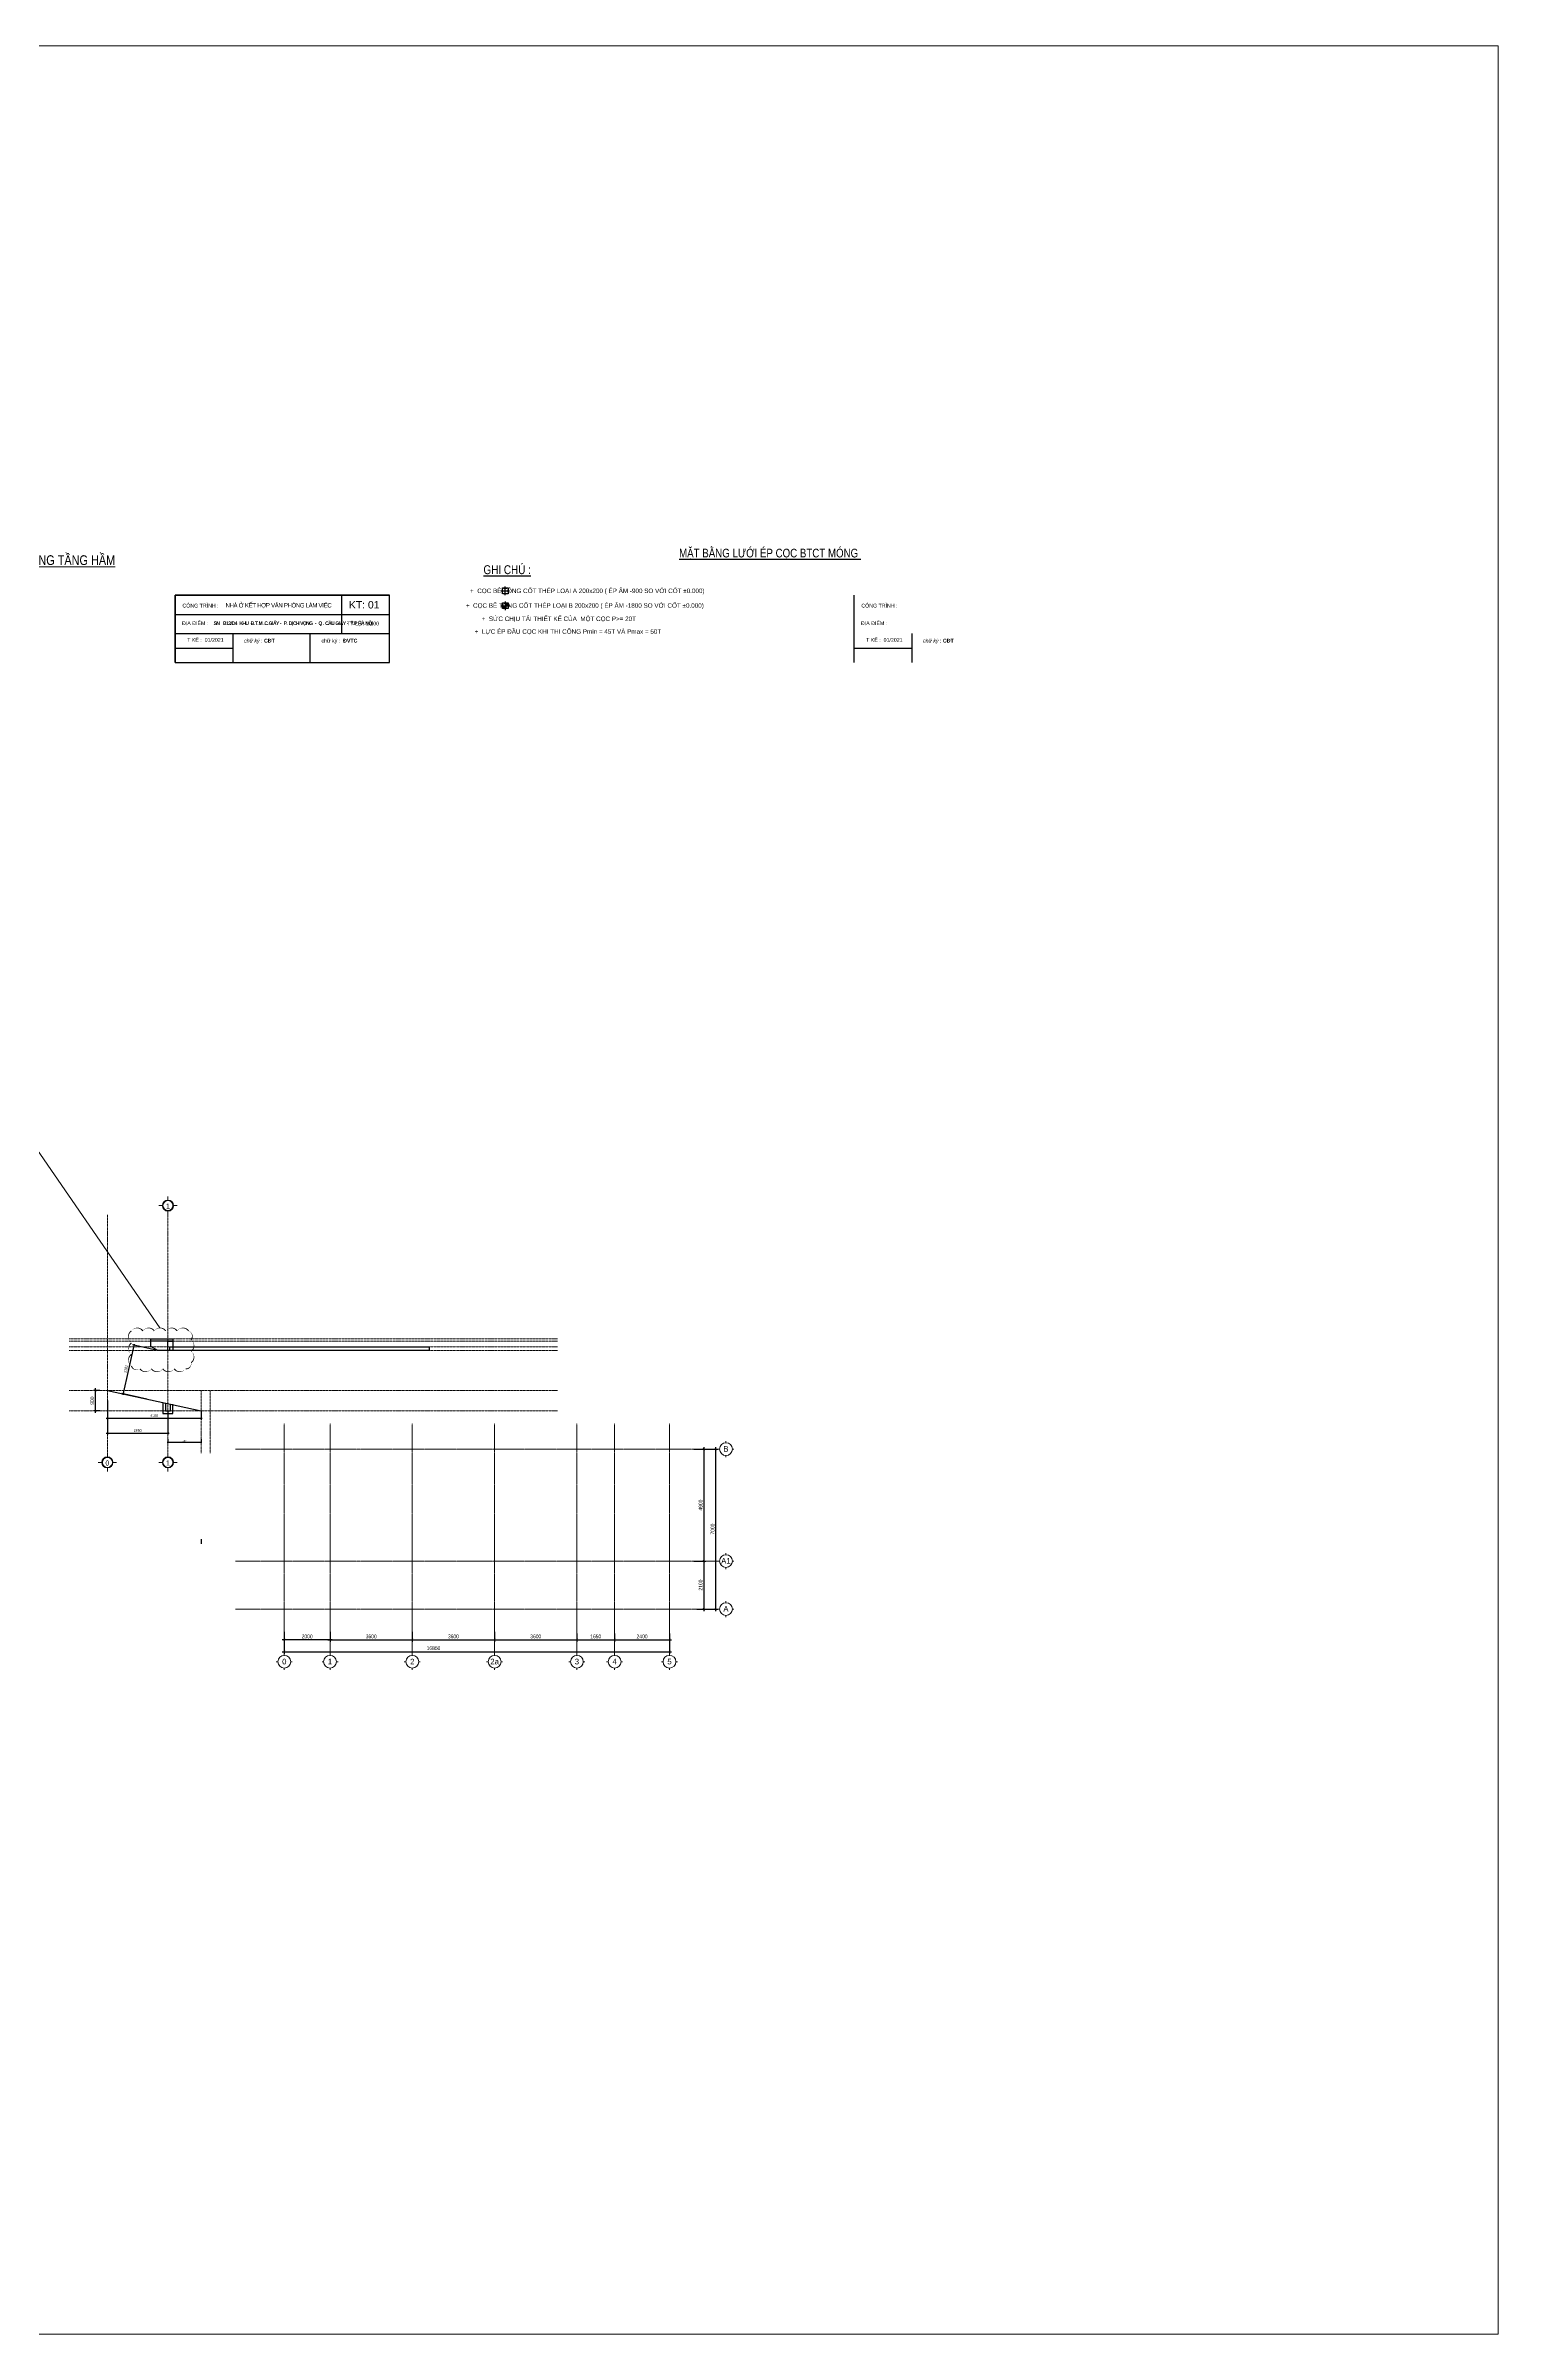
# Model space of a CAD drawing. Extents: x -165145 to 691808, y -202842 to 311040.
# Drawn here: x 507876 to 571414, y 210902 to 311040 of the extents above; entities that cross this region are included whole.
import ezdxf
from ezdxf.enums import TextEntityAlignment as Align

# ---------------------------------------------------------------- set-up
doc = ezdxf.new("R2010")
doc.units = 0
doc.header["$LTSCALE"] = 10
doc.header["$MEASUREMENT"] = 0
for name, pattern in [('CENTER', [2, 1.25, -0.25, 0.25, -0.25]), ('HIDDEN', [2.3807, 1.587, -0.7937]), ('TIM', [26.01, 10, -3, 0.01, -3, 10])]:
    doc.linetypes.add(name, pattern=pattern)
doc.layers.get('0').update_dxf_attribs({"linetype": 'CONTINUOUS'})
doc.layers.get('Defpoints').update_dxf_attribs({"color": 5, "linetype": 'CONTINUOUS'})
for name, color, linetype, lineweight in [('DIM', 8, 'CONTINUOUS', 13), ('GE_KC_DIM', 1, 'CONTINUOUS', 20), ('GE_KC_TEXT TRUC', 4, 'CONTINUOUS', 20), ('GE_KC_TRUC', 5, 'CENTER', 20), ('L-SITE', 91, 'CONTINUOUS', 9), ('TEXT', 4, 'CONTINUOUS', 20), ('TRUC', 251, 'TIM', 5)]:
    doc.layers.add(name, color=color, linetype=linetype, lineweight=lineweight)
for name, color, linetype in [('KCS_BORDER', 3, 'CONTINUOUS'), ('KCS_DIM', 1, 'CONTINUOUS'), ('KCS_PILE', 8, 'HIDDEN'), ('KCS_TEXT', 2, 'CONTINUOUS')]:
    doc.layers.add(name, color=color, linetype=linetype)
doc.styles.add('Arial', font='arial.ttf', dxfattribs={"height": 400})
doc.styles.add('GE_KC-Arial', font='arial.ttf', dxfattribs={"width": 0.75})
doc.styles.add('KCS_SMTEXT', font='arial.ttf', dxfattribs={"width": 0.7})
doc.styles.add('SMTEXT', font='arial.ttf', dxfattribs={"width": 0.7})
doc.styles.add('VNARIALH', font='', dxfattribs={"width": 0.75})
doc.styles.add('VnArialNarrowH', font='')
doc.styles.add('VNCC-Arial', font='arial.ttf', dxfattribs={"width": 0.8})
doc.styles.get('VNARIALH').set_extended_font_data('.VnArialH')
doc.styles.get('VnArialNarrowH').set_extended_font_data('.VnArial NarrowH')
doc.dimstyles.new('GE_KC_DIM30', dxfattribs={"dimscale": 30, "dimtxt": 2, "dimasz": 1.2, "dimexe": 1.2, "dimexo": 0, "dimgap": 0.8, "dimtad": 1, "dimdec": 0, "dimzin": 1, "dimdsep": 46, "dimtxsty": 'GE_KC-Arial', "dimblk": 'ARCHTICK', "dimcen": 1.2, "dimdle": 1.2, "dimclrd": 1, "dimclre": 1, "dimclrt": 4, "dimadec": 0, "dimazin": 0, "dimtfac": 1, "dimtdec": 0, "dimtix": 1, "dimtmove": 2, "dimatfit": 3, "dimfxl": 0.15, "dimtvp": 0.833333, "dimtolj": 1, "dimtzin": 0, "dimarcsym": 0})
doc.dimstyles.new('GE_KC_DIM75', dxfattribs={"dimscale": 75, "dimtxt": 2.2, "dimasz": 1.2, "dimexe": 1.2, "dimexo": 0, "dimgap": 0.8, "dimtad": 1, "dimdec": 0, "dimzin": 1, "dimdsep": 46, "dimtxsty": 'GE_KC-Arial', "dimblk": 'ARCHTICK', "dimcen": 1.2, "dimdle": 1.2, "dimclrd": 1, "dimclre": 1, "dimclrt": 4, "dimadec": 0, "dimazin": 0, "dimtfac": 1, "dimtdec": 0, "dimtix": 1, "dimtmove": 2, "dimatfit": 3, "dimfxl": 0.15, "dimtvp": 0.833333, "dimtolj": 1, "dimtzin": 0, "dimarcsym": 0})
doc.dimstyles.new('KCS_DIM50', dxfattribs={"dimscale": 50, "dimtxt": 2.5, "dimasz": 1.6, "dimexe": 1.2, "dimexo": 0, "dimgap": 1, "dimtad": 1, "dimdec": 0, "dimzin": 0, "dimdsep": 46, "dimtxsty": 'KCS_SMTEXT', "dimblk": 'ARCHTICK', "dimcen": 0, "dimdle": 1, "dimclrd": 256, "dimclre": 256, "dimclrt": 2, "dimadec": 0, "dimazin": 0, "dimtfac": 1, "dimtdec": 0, "dimtix": 1, "dimtmove": 2, "dimatfit": 3, "dimfxl": 1, "dimtolj": 1, "dimtzin": 0, "dimarcsym": 0})

# ---------------------------------------------------------------- blocks, each defined once
blk = doc.blocks.new('CE250')
at = {"layer": 'KCS_PILE'}
for p, q in [((-150, 0), (150, 0)), ((0, -150), (0, 150))]:
    blk.add_line(p, q, dxfattribs=at)
at = {"layer": 'KCS_PILE', "color": 18}
for p, q in [((-100, -100), (-100, 100)), ((-100, 100), (100, 100)), ((100, 100), (100, -100)), ((100, -100), (-100, -100))]:
    blk.add_line(p, q, dxfattribs=at)
blk = doc.blocks.new('tentruc')
at = {"layer": 'DIM'}
for p, q in [((-516, 0), (-311, 0)), ((-516, 0), (-311, 0)), ((0, 311), (0, 516)), ((311, 0), (516, 0)), ((311, 0), (516, 0)), ((0, -516), (0, -311))]:
    blk.add_line(p, q, dxfattribs=at)
at = {"layer": 'DIM', "ltscale": 0.5}
blk.add_circle((0, 0), 311, dxfattribs=at)
at = {"layer": 'DIM'}
blk.add_circle((0, 0), 281, dxfattribs=at)
at = {"layer": 'DIM', "color": 7, "linetype": 'ByBlock', "ltscale": 0.5, "style": 'VNARIALH', "width": 1.1}
blk.add_attdef('A', text='', height=281, dxfattribs=at).set_placement((0, -107), align=Align.CENTER)
blk = doc.blocks.new('_ArchTick')
at = {"color": 0, "linetype": 'ByBlock', "const_width": 0.15}
blk.add_lwpolyline([(-0.5, -0.5), (0.5, 0.5)], dxfattribs=at)
blk = doc.blocks.new('*D807')
at = {"layer": 'Defpoints', "color": 0, "transparency": 16777216}
for p in [(512770, 253954), (511259, 252053), (512303, 251824)]:
    blk.add_point(p, dxfattribs=at)
at = {"layer": 'KCS_DIM', "lineweight": -2, "transparency": 16777216}
for p, q in [((511737, 254232), (511248, 252004)), ((512770, 253954), (511668, 254196)), ((512303, 251824), (511200, 252066))]:
    blk.add_line(p, q, dxfattribs=at)
at = {"layer": 'KCS_DIM', "lineweight": -2, "transparency": 16777216, "xscale": 80, "yscale": 80, "zscale": 80}
for p, rotation in [((511727, 254183), 77.61936070595057), ((511259, 252053), 257.6193607059506)]:
    blk.add_blockref('_ArchTick', p, dxfattribs=dict(at, rotation=rotation))
at = {"layer": 'KCS_DIM', "color": 2, "transparency": 16777216, "insert": (511382, 253143), "char_height": 125, "attachment_point": 5, "rotation": 77.61936, "style": 'KCS_SMTEXT'}
blk.add_mtext('\\A1;2181', dxfattribs=at)
blk = doc.blocks.new('*D808')
at = {"layer": 'Defpoints', "color": 0, "transparency": 16777216}
for p in [(510570, 251304), (513220, 251304), (513220, 250336)]:
    blk.add_point(p, dxfattribs=at)
at = {"layer": 'KCS_DIM', "lineweight": -2, "transparency": 16777216}
for p, q in [((510570, 251304), (510570, 250276)), ((513220, 251304), (513220, 250276)), ((510520, 250336), (513270, 250336))]:
    blk.add_line(p, q, dxfattribs=at)
at = {"layer": 'KCS_DIM', "lineweight": -2, "transparency": 16777216, "xscale": 80, "yscale": 80, "zscale": 80, "rotation": 180}
blk.add_blockref('_ArchTick', (510570, 250336), dxfattribs=at)
at = {"layer": 'KCS_DIM', "lineweight": -2, "transparency": 16777216, "xscale": 80, "yscale": 80, "zscale": 80}
blk.add_blockref('_ArchTick', (513220, 250336), dxfattribs=at)
at = {"layer": 'KCS_DIM', "color": 2, "transparency": 16777216, "insert": (511895, 250450), "char_height": 125, "attachment_point": 5, "style": 'KCS_SMTEXT'}
blk.add_mtext('\\A1;2650', dxfattribs=at)
blk = doc.blocks.new('*D809')
at = {"layer": 'Defpoints', "color": 0, "transparency": 16777216}
for p in [(510570, 251754), (514670, 251304), (514670, 250980)]:
    blk.add_point(p, dxfattribs=at)
at = {"layer": 'KCS_DIM', "lineweight": -2, "transparency": 16777216}
for p, q in [((510570, 251754), (510570, 250920)), ((510520, 250980), (514720, 250980)), ((514670, 251304), (514670, 250920))]:
    blk.add_line(p, q, dxfattribs=at)
at = {"layer": 'KCS_DIM', "lineweight": -2, "transparency": 16777216, "xscale": 80, "yscale": 80, "zscale": 80, "rotation": 180}
blk.add_blockref('_ArchTick', (510570, 250980), dxfattribs=at)
at = {"layer": 'KCS_DIM', "lineweight": -2, "transparency": 16777216, "xscale": 80, "yscale": 80, "zscale": 80}
blk.add_blockref('_ArchTick', (514670, 250980), dxfattribs=at)
at = {"layer": 'KCS_DIM', "color": 2, "transparency": 16777216, "insert": (512620, 251094), "char_height": 125, "attachment_point": 5, "style": 'KCS_SMTEXT'}
blk.add_mtext('\\A1;4100', dxfattribs=at)
blk = doc.blocks.new('*D1399')
at = {"layer": 'Defpoints', "color": 0, "transparency": 16777216}
for p in [(513220, 250074), (514670, 250074), (514670, 249941)]:
    blk.add_point(p, dxfattribs=at)
at = {"layer": 'GE_KC_DIM', "color": 1, "lineweight": -2, "transparency": 16777216}
for p, q in [((513184, 249941), (514706, 249941)), ((513220, 250074), (513220, 249905)), ((514670, 250074), (514670, 249905))]:
    blk.add_line(p, q, dxfattribs=at)
at = {"layer": 'GE_KC_DIM', "color": 1, "lineweight": -2, "transparency": 16777216, "xscale": 36, "yscale": 36, "zscale": 36, "rotation": 180}
blk.add_blockref('_ArchTick', (513220, 249941), dxfattribs=at)
at = {"layer": 'GE_KC_DIM', "color": 1, "lineweight": -2, "transparency": 16777216, "xscale": 36, "yscale": 36, "zscale": 36}
blk.add_blockref('_ArchTick', (514670, 249941), dxfattribs=at)
at = {"layer": 'GE_KC_DIM', "color": 4, "transparency": 16777216, "insert": (513945, 249995), "char_height": 60, "attachment_point": 5, "style": 'GE_KC-Arial'}
blk.add_mtext('\\A1;1450', dxfattribs=at)
blk = doc.blocks.new('*D1441')
at = {"layer": 'Defpoints', "color": 0, "transparency": 16777216}
for p in [(510051, 252204), (510236, 252204), (510236, 251304)]:
    blk.add_point(p, dxfattribs=at)
at = {"layer": 'GE_KC_DIM', "color": 1, "lineweight": -2, "transparency": 16777216}
for p, q in [((510236, 252204), (509961, 252204)), ((510051, 251214), (510051, 252294)), ((510236, 251304), (509961, 251304))]:
    blk.add_line(p, q, dxfattribs=at)
at = {"layer": 'GE_KC_DIM', "color": 1, "lineweight": -2, "transparency": 16777216, "xscale": 90, "yscale": 90, "zscale": 90}
for p, rotation in [((510051, 252204), 90), ((510051, 251304), 270)]:
    blk.add_blockref('_ArchTick', p, dxfattribs=dict(at, rotation=rotation))
at = {"layer": 'GE_KC_DIM', "color": 4, "transparency": 16777216, "insert": (509906, 251754), "char_height": 165, "attachment_point": 5, "rotation": 90, "style": 'GE_KC-Arial'}
blk.add_mtext('\\A1;900', dxfattribs=at)
blk = doc.blocks.new('Grid - M_Grid Head - Circle-24584-TẦNG 2')
at = {"layer": 'L-SITE'}
for p, q in [((-4, 0), (-5, 0)), ((0, 4), (0, 5)), ((4, 0), (5, 0)), ((0, -4), (0, -5))]:
    blk.add_line(p, q, dxfattribs=at)
blk.add_circle((0, 0), 4, dxfattribs=at)
blk = doc.blocks.new('*D1443')
at = {"layer": 'Defpoints', "color": 0, "transparency": 16777216}
for p in [(520310, 241642), (523910, 241642), (523910, 241292)]:
    blk.add_point(p, dxfattribs=at)
at = {"layer": 'GE_KC_DIM', "color": 1, "lineweight": -2, "transparency": 16777216}
for p, q in [((520310, 241642), (520310, 241202)), ((523910, 241642), (523910, 241202)), ((520220, 241292), (524000, 241292))]:
    blk.add_line(p, q, dxfattribs=at)
at = {"layer": 'GE_KC_DIM', "color": 1, "lineweight": -2, "transparency": 16777216, "xscale": 90, "yscale": 90, "zscale": 90, "rotation": 180}
blk.add_blockref('_ArchTick', (520310, 241292), dxfattribs=at)
at = {"layer": 'GE_KC_DIM', "color": 1, "lineweight": -2, "transparency": 16777216, "xscale": 90, "yscale": 90, "zscale": 90}
blk.add_blockref('_ArchTick', (523910, 241292), dxfattribs=at)
at = {"layer": 'GE_KC_DIM', "color": 4, "transparency": 16777216, "insert": (522110, 241436), "char_height": 165, "attachment_point": 5, "style": 'GE_KC-Arial'}
blk.add_mtext('\\A1;3600', dxfattribs=at)
blk = doc.blocks.new('*D1444')
at = {"layer": 'Defpoints', "color": 0, "transparency": 16777216}
for p in [(531110, 241571), (532760, 241571), (532760, 241292)]:
    blk.add_point(p, dxfattribs=at)
at = {"layer": 'GE_KC_DIM', "color": 1, "lineweight": -2, "transparency": 16777216}
for p, q in [((531110, 241571), (531110, 241202)), ((532760, 241571), (532760, 241202)), ((531020, 241292), (532850, 241292))]:
    blk.add_line(p, q, dxfattribs=at)
at = {"layer": 'GE_KC_DIM', "color": 1, "lineweight": -2, "transparency": 16777216, "xscale": 90, "yscale": 90, "zscale": 90, "rotation": 180}
blk.add_blockref('_ArchTick', (531110, 241292), dxfattribs=at)
at = {"layer": 'GE_KC_DIM', "color": 1, "lineweight": -2, "transparency": 16777216, "xscale": 90, "yscale": 90, "zscale": 90}
blk.add_blockref('_ArchTick', (532760, 241292), dxfattribs=at)
at = {"layer": 'GE_KC_DIM', "color": 4, "transparency": 16777216, "insert": (531935, 241436), "char_height": 165, "attachment_point": 5, "style": 'GE_KC-Arial'}
blk.add_mtext('\\A1;1650', dxfattribs=at)
blk = doc.blocks.new('*D1445')
at = {"layer": 'Defpoints', "color": 0, "transparency": 16777216}
for p in [(532760, 241571), (535160, 241571), (535160, 241292)]:
    blk.add_point(p, dxfattribs=at)
at = {"layer": 'GE_KC_DIM', "color": 1, "lineweight": -2, "transparency": 16777216}
for p, q in [((532760, 241571), (532760, 241202)), ((535160, 241571), (535160, 241202)), ((532670, 241292), (535250, 241292))]:
    blk.add_line(p, q, dxfattribs=at)
at = {"layer": 'GE_KC_DIM', "color": 1, "lineweight": -2, "transparency": 16777216, "xscale": 90, "yscale": 90, "zscale": 90, "rotation": 180}
blk.add_blockref('_ArchTick', (532760, 241292), dxfattribs=at)
at = {"layer": 'GE_KC_DIM', "color": 1, "lineweight": -2, "transparency": 16777216, "xscale": 90, "yscale": 90, "zscale": 90}
blk.add_blockref('_ArchTick', (535160, 241292), dxfattribs=at)
at = {"layer": 'GE_KC_DIM', "color": 4, "transparency": 16777216, "insert": (533960, 241436), "char_height": 165, "attachment_point": 5, "style": 'GE_KC-Arial'}
blk.add_mtext('\\A1;2400', dxfattribs=at)
blk = doc.blocks.new('*D1446')
at = {"layer": 'Defpoints', "color": 0, "transparency": 16777216}
for p in [(518310, 241642), (535160, 241571), (535160, 240767)]:
    blk.add_point(p, dxfattribs=at)
at = {"layer": 'GE_KC_DIM', "color": 1, "lineweight": -2, "transparency": 16777216}
for p, q in [((518310, 241642), (518310, 240677)), ((535160, 241571), (535160, 240677)), ((518220, 240767), (535250, 240767))]:
    blk.add_line(p, q, dxfattribs=at)
at = {"layer": 'GE_KC_DIM', "color": 1, "lineweight": -2, "transparency": 16777216, "xscale": 90, "yscale": 90, "zscale": 90, "rotation": 180}
blk.add_blockref('_ArchTick', (518310, 240767), dxfattribs=at)
at = {"layer": 'GE_KC_DIM', "color": 1, "lineweight": -2, "transparency": 16777216, "xscale": 90, "yscale": 90, "zscale": 90}
blk.add_blockref('_ArchTick', (535160, 240767), dxfattribs=at)
at = {"layer": 'GE_KC_DIM', "color": 4, "transparency": 16777216, "insert": (524835, 240923), "char_height": 165, "attachment_point": 5, "style": 'GE_KC-Arial'}
blk.add_mtext('\\A1;16850', dxfattribs=at)
blk = doc.blocks.new('*D1447')
at = {"layer": 'Defpoints', "color": 0, "transparency": 16777216}
for p in [(536225, 249633), (536225, 244733), (536667, 244733)]:
    blk.add_point(p, dxfattribs=at)
at = {"layer": 'GE_KC_DIM', "color": 1, "lineweight": -2, "transparency": 16777216}
for p, q in [((536225, 249633), (536757, 249633)), ((536667, 249723), (536667, 244643)), ((536225, 244733), (536757, 244733))]:
    blk.add_line(p, q, dxfattribs=at)
at = {"layer": 'GE_KC_DIM', "color": 1, "lineweight": -2, "transparency": 16777216, "xscale": 90, "yscale": 90, "zscale": 90}
for p, rotation in [((536667, 249633), 90), ((536667, 244733), 270)]:
    blk.add_blockref('_ArchTick', p, dxfattribs=dict(at, rotation=rotation))
at = {"layer": 'GE_KC_DIM', "color": 4, "transparency": 16777216, "insert": (536523, 247183), "char_height": 165, "attachment_point": 5, "rotation": 90, "style": 'GE_KC-Arial'}
blk.add_mtext('\\A1;4900', dxfattribs=at)
blk = doc.blocks.new('*D1448')
at = {"layer": 'Defpoints', "color": 0, "transparency": 16777216}
for p in [(536225, 244733), (536359, 242633), (536667, 242633)]:
    blk.add_point(p, dxfattribs=at)
at = {"layer": 'GE_KC_DIM', "color": 1, "lineweight": -2, "transparency": 16777216}
for p, q in [((536225, 244733), (536757, 244733)), ((536667, 244823), (536667, 242543)), ((536359, 242633), (536757, 242633))]:
    blk.add_line(p, q, dxfattribs=at)
at = {"layer": 'GE_KC_DIM', "color": 1, "lineweight": -2, "transparency": 16777216, "xscale": 90, "yscale": 90, "zscale": 90}
for p, rotation in [((536667, 244733), 90), ((536667, 242633), 270)]:
    blk.add_blockref('_ArchTick', p, dxfattribs=dict(at, rotation=rotation))
at = {"layer": 'GE_KC_DIM', "color": 4, "transparency": 16777216, "insert": (536523, 243683), "char_height": 165, "attachment_point": 5, "rotation": 90, "style": 'GE_KC-Arial'}
blk.add_mtext('\\A1;2100', dxfattribs=at)
blk = doc.blocks.new('*D1442')
at = {"layer": 'Defpoints', "color": 0, "transparency": 16777216}
for p in [(536225, 249633), (537192, 249633), (536359, 242633)]:
    blk.add_point(p, dxfattribs=at)
at = {"layer": 'GE_KC_DIM', "color": 1, "lineweight": -2, "transparency": 16777216}
for p, q in [((536225, 249633), (537282, 249633)), ((537192, 242543), (537192, 249723)), ((536359, 242633), (537282, 242633))]:
    blk.add_line(p, q, dxfattribs=at)
at = {"layer": 'GE_KC_DIM', "color": 1, "lineweight": -2, "transparency": 16777216, "xscale": 90, "yscale": 90, "zscale": 90}
for p, rotation in [((537192, 249633), 90), ((537192, 242633), 270)]:
    blk.add_blockref('_ArchTick', p, dxfattribs=dict(at, rotation=rotation))
at = {"layer": 'GE_KC_DIM', "color": 4, "transparency": 16777216, "insert": (537048, 246133), "char_height": 165, "attachment_point": 5, "rotation": 90, "style": 'GE_KC-Arial'}
blk.add_mtext('\\A1;7000', dxfattribs=at)
blk = doc.blocks.new('*D1449')
at = {"layer": 'Defpoints', "color": 0, "transparency": 16777216}
for p in [(518310, 241642), (520310, 241642), (518310, 241292)]:
    blk.add_point(p, dxfattribs=at)
at = {"layer": 'GE_KC_DIM', "color": 1, "lineweight": -2, "transparency": 16777216}
for p, q in [((518310, 241642), (518310, 241202)), ((520310, 241642), (520310, 241202)), ((520400, 241292), (518220, 241292))]:
    blk.add_line(p, q, dxfattribs=at)
at = {"layer": 'GE_KC_DIM', "color": 1, "lineweight": -2, "transparency": 16777216, "xscale": 90, "yscale": 90, "zscale": 90, "rotation": 180}
blk.add_blockref('_ArchTick', (518310, 241292), dxfattribs=at)
at = {"layer": 'GE_KC_DIM', "color": 1, "lineweight": -2, "transparency": 16777216, "xscale": 90, "yscale": 90, "zscale": 90}
blk.add_blockref('_ArchTick', (520310, 241292), dxfattribs=at)
at = {"layer": 'GE_KC_DIM', "color": 4, "transparency": 16777216, "insert": (519310, 241436), "char_height": 165, "attachment_point": 5, "style": 'GE_KC-Arial'}
blk.add_mtext('\\A1;2000', dxfattribs=at)
blk = doc.blocks.new('*D1450')
at = {"layer": 'Defpoints', "color": 0, "transparency": 16777216}
for p in [(523910, 241642), (527510, 241642), (527510, 241292)]:
    blk.add_point(p, dxfattribs=at)
at = {"layer": 'GE_KC_DIM', "color": 1, "lineweight": -2, "transparency": 16777216}
for p, q in [((523910, 241642), (523910, 241202)), ((527510, 241642), (527510, 241202)), ((523820, 241292), (527600, 241292))]:
    blk.add_line(p, q, dxfattribs=at)
at = {"layer": 'GE_KC_DIM', "color": 1, "lineweight": -2, "transparency": 16777216, "xscale": 90, "yscale": 90, "zscale": 90, "rotation": 180}
blk.add_blockref('_ArchTick', (523910, 241292), dxfattribs=at)
at = {"layer": 'GE_KC_DIM', "color": 1, "lineweight": -2, "transparency": 16777216, "xscale": 90, "yscale": 90, "zscale": 90}
blk.add_blockref('_ArchTick', (527510, 241292), dxfattribs=at)
at = {"layer": 'GE_KC_DIM', "color": 4, "transparency": 16777216, "insert": (525710, 241436), "char_height": 165, "attachment_point": 5, "style": 'GE_KC-Arial'}
blk.add_mtext('\\A1;3600', dxfattribs=at)
blk = doc.blocks.new('*D1451')
at = {"layer": 'Defpoints', "color": 0, "transparency": 16777216}
for p in [(527510, 241642), (531110, 241571), (531110, 241292)]:
    blk.add_point(p, dxfattribs=at)
at = {"layer": 'GE_KC_DIM', "color": 1, "lineweight": -2, "transparency": 16777216}
for p, q in [((527510, 241642), (527510, 241202)), ((531110, 241571), (531110, 241202)), ((527420, 241292), (531200, 241292))]:
    blk.add_line(p, q, dxfattribs=at)
at = {"layer": 'GE_KC_DIM', "color": 1, "lineweight": -2, "transparency": 16777216, "xscale": 90, "yscale": 90, "zscale": 90, "rotation": 180}
blk.add_blockref('_ArchTick', (527510, 241292), dxfattribs=at)
at = {"layer": 'GE_KC_DIM', "color": 1, "lineweight": -2, "transparency": 16777216, "xscale": 90, "yscale": 90, "zscale": 90}
blk.add_blockref('_ArchTick', (531110, 241292), dxfattribs=at)
at = {"layer": 'GE_KC_DIM', "color": 4, "transparency": 16777216, "insert": (529310, 241436), "char_height": 165, "attachment_point": 5, "style": 'GE_KC-Arial'}
blk.add_mtext('\\A1;3600', dxfattribs=at)

msp = doc.modelspace()

# ---------------------------------------------------------------- hatches: boundary and pattern name
at = {"layer": 'KCS_PILE', "ltscale": 0.05}
h = msp.add_hatch(dxfattribs=at)
h.set_pattern_fill('ANSI31', color=256, scale=126, style=0)
h.set_pattern_definition([(45, (497814.028, 340830.344), (-11.136932, 11.136932), [])])
h.paths.add_polyline_path([(528106.94828, 286662.94398), (527980.94828, 286662.94398), (527980.94828, 286536.94398), (528106.94828, 286536.94398)])
h.paths.add_polyline_path([(527980.94828, 286536.94398), (527854.94828, 286536.94398), (527854.94828, 286410.94398), (527980.94828, 286410.94398)])

# ---------------------------------------------------------------- linework, layer by layer
at = {"layer": 'DIM'}
msp.add_line((512871.63858, 254934.43616), (506258.13858, 264536.7944), dxfattribs=at)
msp.add_lwpolyline([(415696.13858, 311039.7944), (571414.13858, 311039.7944), (571414.13858, 210902.2944), (415696.13858, 210902.2944)], close=True, dxfattribs=at)
at = {"layer": 'DIM', "color": 1}
msp.add_lwpolyline([(511621.63858, 254804.2944, 0, 50, -0.52056705), (512121.63858, 254804.2944, 0, 50, -0.52056705), (512621.63858, 254804.2944, 0, 50, -0.52056705), (513121.63858, 254804.2944, 0, 50, -0.52056705), (513621.63858, 254804.2944, 0, 50, -0.52056705), (514121.63858, 254804.2944, 0, 50, -0.52056705), (514229.63858, 254412.2944, 0, 50, -0.52056705), (514229.63858, 253912.2944, 0, 50, -0.52056705), (514229.63858, 253412.2944, 0, 50, -0.52056705), (513994.13858, 253147.7944, 0, 50, -0.52056705), (513494.13858, 253147.7944, 0, 50, -0.52056705), (512994.13858, 253147.7944, 0, 50, -0.52056705), (512494.13858, 253147.7944, 0, 50, -0.52056705), (511994.13858, 253147.7944, 0, 50, -0.52056705), (511621.63858, 253275.2944, 0, 50, -0.52056705), (511621.63858, 253775.2944, 0, 50, -0.52056705), (511621.63858, 254275.2944, 0, 50, -0.52056705)], format="xyseb", close=True, dxfattribs=at)
at = {"layer": 'GE_KC_TRUC', "ltscale": 2}
for p, q in [((518310.24358, 240677.52453), (518310.24358, 250757.48288)), ((520310.24358, 240677.52453), (520310.24358, 250757.48288)), ((523910.24358, 240677.52453), (523910.24358, 250757.48288)), ((527510.24358, 240677.52453), (527510.24358, 250757.48288)), ((531110.24358, 240677.52453), (531110.24358, 250757.48288)), ((532760.24358, 240677.52453), (532760.24358, 250757.48288)), ((535160.24358, 240677.52453), (535160.24358, 250757.48288)), ((516170.67485, 249633.11596), (537279.98361, 249633.11596)), ((516170.67485, 244733.11626), (537279.98361, 244733.11626)), ((516170.6722, 242633.11797), (537279.98096, 242633.11797))]:
    msp.add_line(p, q, dxfattribs=at)
at = {"layer": 'KCS_BORDER', "ltscale": 0.05}
for p, q in [((513536.13729, 284049.81705), (513536.13729, 286995.9333)), ((513536.13729, 286995.9333), (522906.40291, 286995.9333)), ((543236.13729, 284049.81705), (543236.13729, 286995.9333))]:
    msp.add_line(p, q, dxfattribs=at)
msp.add_lwpolyline([(522906.40291, 286995.9333), (513536.13729, 286995.9333), (513536.13729, 284049.81705), (522906.40291, 284049.81705)], close=True, dxfattribs=at)
at = {"layer": 'KCS_DIM', "ltscale": 0.05}
for p, q in [((520811.65291, 286995.9333), (520811.65291, 285320.1333)), ((513536.13729, 286158.0333), (522906.40291, 286158.0333)), ((513536.13729, 285320.1333), (522906.40291, 285320.1333)), ((513536.13729, 284687.21955), (516079.76229, 284687.21955)), ((516079.76229, 284049.81705), (516079.76229, 285320.1333)), ((519446.32479, 284049.81705), (519446.32479, 285320.1333)), ((543236.13729, 284687.21955), (545779.76229, 284687.21955)), ((545779.76229, 284049.81705), (545779.76229, 285320.1333))]:
    msp.add_line(p, q, dxfattribs=at)
at = {"layer": 'KCS_DIM'}
for p, q in [((510570.42587, 252204.31705), (514670.42587, 251304.32587)), ((514670.42587, 245696.73683), (514670.42587, 245491.97505))]:
    msp.add_line(p, q, dxfattribs=at)
for points in [[(513220.42587, 253954.32275), (512770.42587, 253954.32178), (512470.42587, 254118.9797), (512470.42515, 254454.32113), (513220.42587, 254454.32113)], [(513000.42587, 251646.76154), (513000.42587, 251194.32228), (513440.42587, 251194.32322), (513440.42587, 251598.46933)], [(513110.42587, 251646.76154), (513110.42587, 251304.32251), (513330.42587, 251304.32299), (513330.42587, 251598.46933)]]:
    msp.add_lwpolyline(points, dxfattribs=at)
for points in [[(513440.42587, 254354.32275), (512470.42515, 254354.32275), (512470.42515, 254454.32113), (513440.42587, 254454.32113)], [(513220.42587, 254354.32275), (513440.42587, 254354.32275), (513440.42587, 253954.32322), (513220.42587, 253954.32322)], [(513300.42587, 254104.32292), (524649.40282, 254104.32292), (524649.40282, 253954.34734), (513300.42587, 253954.34734)]]:
    msp.add_lwpolyline(points, close=True, dxfattribs=at)
at = {"layer": 'TRUC', "ltscale": 0.05}
for p, q in [((510570.42587, 259886.6817), (510570.42587, 249454.18103)), ((513220.42587, 259886.68164), (513220.42587, 249454.18098)), ((508905.27876, 254454.31346), (530266.33317, 254454.35943)), ((508905.27898, 254354.31346), (530266.33339, 254354.35943)), ((508905.27952, 254104.31346), (530266.33393, 254104.35943)), ((508905.27984, 253954.31346), (530266.33425, 253954.35943)), ((508905.2836, 252204.31346), (530266.33801, 252204.35943)), ((514670.42587, 252204.32587), (514670.42587, 249454.18103)), ((515070.42587, 252204.32673), (515070.42587, 249454.18103)), ((508905.28554, 251304.31346), (530266.33995, 251304.35943))]:
    msp.add_line(p, q, dxfattribs=at)

# ---------------------------------------------------------------- block references
at = {"layer": 'GE_KC_TEXT TRUC', "lineweight": 9, "xscale": 70, "yscale": 70, "zscale": 70, "rotation": 270}
for p in [(537629.98361, 249633.11596), (537629.98361, 244733.11626), (537629.98096, 242633.11797), (518310.24358, 240327.52453), (520310.24358, 240327.52453), (523910.24358, 240327.52453), (527510.24358, 240327.52453), (531110.24358, 240327.52453), (532760.24358, 240327.52453), (535160.24358, 240327.52453)]:
    msp.add_blockref('Grid - M_Grid Head - Circle-24584-TẦNG 2', p, dxfattribs=at)
at = {"layer": 'KCS_PILE', "xscale": 1.26, "yscale": 1.26, "zscale": 1.26}
for p in [(527976.35012, 287187.73398), (527980.94828, 286537.57398)]:
    msp.add_blockref('CE250', p, dxfattribs=at)
at = {"layer": 'TEXT'}
ref = msp.add_blockref('tentruc', (513220.42587, 260289.62449), dxfattribs=dict(at, xscale=-0.78125, yscale=0.78125, zscale=0.78125, rotation=180))
ref.add_attrib('A', '1', dxfattribs={"color": 7, "linetype": 'ByBlock', "ltscale": 0.5, "height": 219.72656, "style": 'VnArialNarrowH'}).set_placement((513220.42587, 260157.12867), align=Align.CENTER)
ref = msp.add_blockref('tentruc', (510570.42587, 249050.73758), dxfattribs=dict(at, xscale=-0.78125, yscale=0.78125, zscale=0.78125, rotation=180))
ref.add_attrib('A', '0', dxfattribs={"color": 7, "linetype": 'ByBlock', "ltscale": 0.5, "height": 219.72656, "style": 'VnArialNarrowH'}).set_placement((510570.42587, 248914.49472), align=Align.CENTER)
ref = msp.add_blockref('tentruc', (513220.42587, 249051.23757), dxfattribs=dict(at, xscale=-0.78125, yscale=0.78125, zscale=0.78125, rotation=180))
ref.add_attrib('A', '1', dxfattribs={"color": 7, "linetype": 'ByBlock', "ltscale": 0.5, "height": 219.72656, "style": 'VnArialNarrowH'}).set_placement((513220.42587, 248918.74175), align=Align.CENTER)

# ---------------------------------------------------------------- texts
at = {"layer": 'GE_KC_TEXT TRUC', "style": 'Arial'}
for s, p in [('B', (537629.98361, 249519.48035)), ('A1', (537629.98361, 244619.48064)), ('A', (537629.98096, 242519.48235)), ('0', (518310.24358, 240213.88891)), ('1', (520310.24358, 240213.88891)), ('2', (523910.24358, 240213.88891)), ('2a', (527510.24358, 240213.88891)), ('3', (531110.24358, 240213.88891)), ('4', (532760.24358, 240213.88891)), ('5', (535160.24358, 240213.88891))]:
    msp.add_text(s, height=245, dxfattribs=at).set_placement(p, align=Align.CENTER)
at = {"layer": 'KCS_DIM', "ltscale": 0.05, "attachment_point": 1}
for s, insert, char_height, width, style in [('{\\W1;CÔNG TRÌNH :}', (513854.07291, 286623.64173), 164.5875, 5025.90375, 'KCS_SMTEXT'), ('{\\W1;\\T0.9;NHÀ Ở KẾT HỢP VĂN PHÒNG LÀM VIỆC}', (515738.77126, 286652.44748), 191.52, 5096.7989684, 'KCS_SMTEXT'), ('{\\W1;KT: 01}', (521138.58354, 286740.90704), 324.1875, 7187.985, 'KCS_SMTEXT'), ('{\\W1;CÔNG TRÌNH :}', (543554.07291, 286623.64173), 164.5875, 5025.90375, 'KCS_SMTEXT'), ('{\\W1;ĐỊA ĐIỂM :}', (513835.19734, 285851.63619), 164.5875, 5025.90375, 'KCS_SMTEXT'), ('{\\fArial|b1|i0|c0|p34;\\W0.85;\\T0.75; SN   B13/D4  KHU  Đ.T.M .C.GIẤY -  P. DỊCH VỌNG  -  Q . CẦU GIẤY -  T.P HÀ NỘI}', (515168.54448, 285849.63083), 158.01593655, 5852.2897685, 'SMTEXT'), ('{\\W1;TỶ LỆ : 1/100}', (521050.30479, 285839.53923), 164.5875, 5025.90375, 'KCS_SMTEXT'), ('{\\W1;ĐỊA ĐIỂM :}', (543535.19734, 285851.63619), 164.5875, 5025.90375, 'KCS_SMTEXT'), ('{\\W1;T KẾ :  01/2021}', (514060.57291, 285123.58361), 164.5875, 5025.90375, 'KCS_SMTEXT'), ('{\\fArial|b0|i1|c0|p34;\\W1;chữ ký\\fArial|b0|i0|c0|p34; : \\fArial|b1|i0|c0|p34;CĐT}', (516548.83666, 285090.66611), 164.5875, 5025.90375, 'KCS_SMTEXT'), ('{\\W1;chữ ký :  \\fArial|b1|i0|c0|p34;ĐVTC}', (519936.34666, 285090.66611), 164.5875, 5025.90375, 'KCS_SMTEXT'), ('{\\W1;T KẾ :  01/2021}', (543760.57291, 285123.58361), 164.5875, 5025.90375, 'KCS_SMTEXT'), ('{\\fArial|b0|i1|c0|p34;\\W1;chữ ký\\fArial|b0|i0|c0|p34; : \\fArial|b1|i0|c0|p34;CĐT}', (546248.83666, 285090.66611), 164.5875, 5025.90375, 'KCS_SMTEXT')]:
    msp.add_mtext(s, dxfattribs=dict(at, insert=insert, char_height=char_height, width=width, style=style))
at = {"layer": 'KCS_TEXT', "color": 4, "ltscale": 0.05, "style": 'VNCC-Arial', "width": 0.8}
for s, height, p in [('%%UGHI CHÚ :', 388.93256, (527021.36868, 287919.89613)), ('%%UMẶT BẰNG LƯỚI ÉP CỌC BTCT MÓNG ', 380.38, (535578.88749, 288651.10423))]:
    msp.add_text(s, height=height, dxfattribs=at).set_placement(p)
at = {"layer": 'KCS_TEXT', "ltscale": 0.05, "style": 'VNCC-Arial', "width": 0.8}
for s, p in [('+  CỌC BÊ TÔNG CỐT THÉP LOẠI B 200x200 ( ÉP ÂM -1800 SO VỚI CỐT %%P0.000)     ', (537045.9592, 286447.1838)), (' +  CỌC BÊ TÔNG CỐT THÉP LOẠI A 200x200 ( ÉP ÂM -900 SO VỚI CỐT %%P0.000)   ', (536923.2281, 287090.11294)), ('  +  SỨC CHỊU TẢI THIẾT KẾ CỦA  MỘT CỌC P>= 20T        ', (534307.10067, 285867.66799)), ('+  LỰC ÉP ĐẦU CỌC KHI THI CÔNG Pmin = 45T VÀ Pmax = 50T          ', (535564.69036, 285308.50264))]:
    msp.add_text(s, height=197.4580689, dxfattribs=at).set_placement(p, align=Align.RIGHT)
at = {"layer": 'TEXT', "style": 'VNCC-Arial', "width": 0.8}
msp.add_text('%%UMẶT BẰNG TẦNG HẦM', height=426.0805664, dxfattribs=at).set_placement((505779.0921, 288319.19589))

# ---------------------------------------------------------------- dimensions: what is measured, and where the dimension line sits
at = {"layer": 'GE_KC_DIM'}
for base, p1, p2, picture, middle in [((510050.6842, 252204.31633), (510235.80179, 251304.31633), (510235.79986, 252204.31633), '*D1441', (509906.43965, 251754.31633)), ((536666.93421, 244733.11626), (536224.54632, 249633.11596), (536224.54632, 244733.11626), '*D1447', (536522.68967, 247183.11611)), ((537191.93421, 249633.11596), (536358.60312, 242633.11797), (536224.54632, 249633.11596), '*D1442', (537047.68967, 246133.11696)), ((536666.93421, 242633.11797), (536224.54632, 244733.11626), (536358.60312, 242633.11797), '*D1448', (536522.68967, 243683.11711))]:
    dim = msp.add_linear_dim(base=base, p1=p1, p2=p2, angle=90, dimstyle='GE_KC_DIM75', dxfattribs=at)
    dim.commit()
    dim.dimension.update_dxf_attribs({"geometry": picture, "text_midpoint": middle})
for base, p1, p2, dimstyle, picture, middle in [((514670.42587, 249940.78314), (513220.42587, 250073.99034), (514670.42587, 250073.99034), 'GE_KC_DIM30', '*D1399', (513945.42587, 249995.41752)), ((518310.24358, 241291.89233), (520310.24358, 241642.37644), (518310.24358, 241642.37644), 'GE_KC_DIM75', '*D1449', (519310.24358, 241436.13687)), ((523910.24358, 241291.89233), (520310.24358, 241642.37644), (523910.24358, 241642.37644), 'GE_KC_DIM75', '*D1443', (522110.24358, 241436.19315)), ((527510.24358, 241291.89233), (523910.24358, 241642.37644), (527510.24358, 241642.37644), 'GE_KC_DIM75', '*D1450', (525710.24358, 241436.19315)), ((531110.24358, 241291.89233), (527510.24358, 241642.37644), (531110.24358, 241571.21846), 'GE_KC_DIM75', '*D1451', (529310.24358, 241436.19315)), ((532760.24358, 241291.89233), (531110.24358, 241571.21846), (532760.24358, 241571.21846), 'GE_KC_DIM75', '*D1444', (531935.24358, 241436.13687)), ((535160.24358, 241291.89233), (532760.24358, 241571.21846), (535160.24358, 241571.21846), 'GE_KC_DIM75', '*D1445', (533960.24358, 241436.13687))]:
    dim = msp.add_linear_dim(base=base, p1=p1, p2=p2, dimstyle=dimstyle, dxfattribs=at)
    dim.commit()
    dim.dimension.update_dxf_attribs({"geometry": picture, "text_midpoint": middle})
dim = msp.add_linear_dim(base=(535160.24358, 240766.89233), p1=(518310.24358, 241642.37644), p2=(535160.24358, 241571.21846), dimstyle='GE_KC_DIM75', dxfattribs=at)
dim.commit()
dim.dimension.update_dxf_attribs({"geometry": '*D1446', "text_midpoint": (524835.24358, 240922.62477), "dimtype": 160})
at = {"layer": 'KCS_DIM'}
dim = msp.add_aligned_dim(p1=(512770.42587, 253954.32178), p2=(512302.80802, 251824.04177), distance=-1068.59514, dimstyle='KCS_DIM50', dxfattribs=at)
dim.commit()
dim.dimension.update_dxf_attribs({"geometry": '*D807', "text_midpoint": (511381.69754, 253142.69818)})
for base, p1, p2, picture, middle in [((514670.42587, 250980.31705), (510570.42587, 251754.32189), (514670.42587, 251304.32587), '*D809', (512620.42587, 251094.13867)), ((513220.42587, 250336.31705), (510570.42587, 251304.31705), (513220.42587, 251304.32275), '*D808', (511895.42587, 250450.13867))]:
    dim = msp.add_linear_dim(base=base, p1=p1, p2=p2, dimstyle='KCS_DIM50', dxfattribs=at)
    dim.commit()
    dim.dimension.update_dxf_attribs({"geometry": picture, "text_midpoint": middle})

doc.saveas('drawing.dxf')
